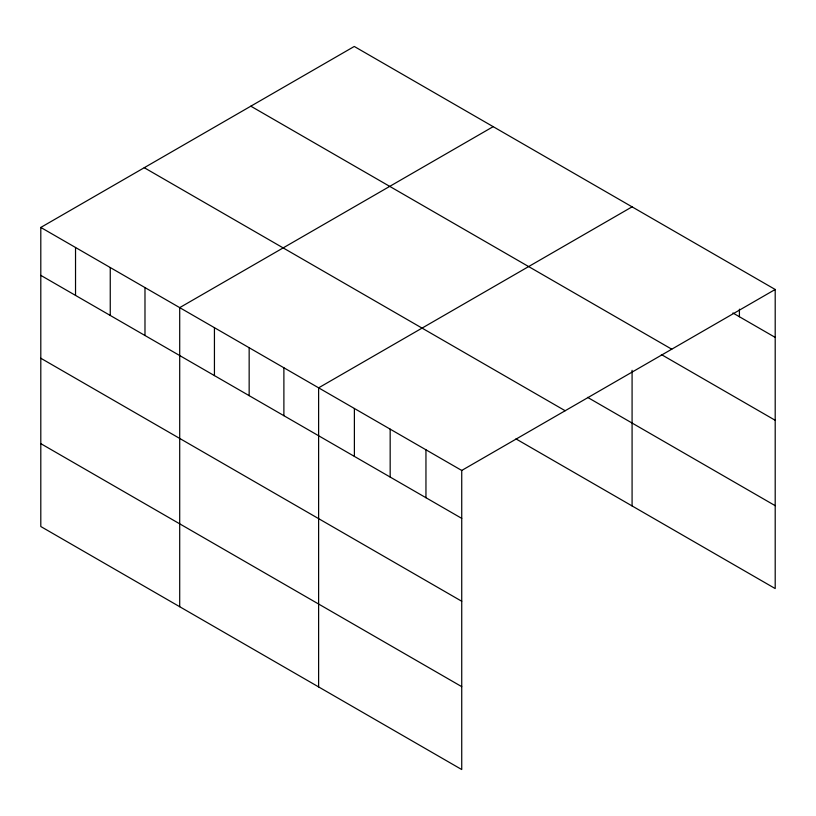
<?xml version="1.0" encoding="UTF-8"?>
<svg xmlns="http://www.w3.org/2000/svg" width="816" height="816" viewBox="0 0 816 816"><rect width="100%" height="100%" fill="white"/><g stroke="black" fill="none" stroke-linecap="round" stroke-linejoin="round"><path stroke-width="1.22" d="M40.8 227.44L461.734 470.455L461.734 769.539L40.8 526.524L40.8 227.44L354.266 46.461L775.2 289.476L775.2 588.56L515.967 438.896M493.18 126.653L179.704 307.632L179.704 606.716M632.084 206.846L318.617 387.835L318.617 686.919M461.734 470.455L775.2 289.476M732.911 312.987L775.2 337.396M250.828 106.182L671.752 349.197M661.358 354.552L775.2 420.281M587.591 397.361L775.2 505.675M144.248 167.708L565.172 410.734M40.8 275.359L461.734 518.374M40.8 358.244L461.734 601.259M40.8 443.639L461.734 686.654M739.418 309.172L739.418 316.741M632.084 370.301L632.084 505.94M425.952 449.8L425.952 497.719M390.17 429.145L390.17 477.064M354.389 408.49L354.389 456.409M283.886 367.781L283.886 415.701M249.155 347.728L249.155 395.648M214.435 327.685L214.435 375.605M144.983 287.589L144.983 335.498M110.252 267.536L110.252 315.455M75.531 247.483L75.531 295.402"/></g></svg>
